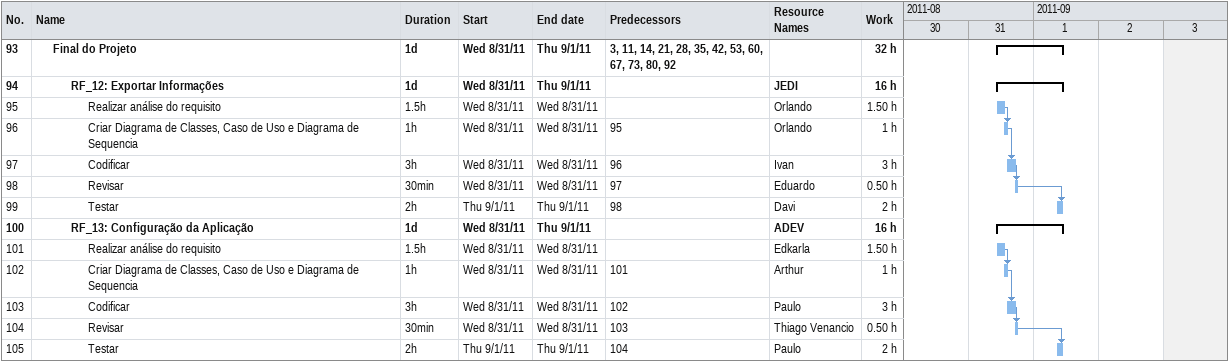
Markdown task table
| ID | Level | Task | Duration | Start | Finish | Predecessors | Resources | Work (h) |
|---|---|---|---|---|---|---|---|---|
| 93 | 2 | **Final do Projeto** | 1d | 2011-08-31 | 2011-09-01 | 3, 11, 14, 21, 28, 35, 42, 53, 60, 67, 73, 80, 92 |  | 32 |
| 94 | 3 | **RF_12: Exportar Informações** | 1d | 2011-08-31 | 2011-09-01 |  | JEDI | 16 |
| 95 | 4 | Realizar análise do requisito | 1.5h | 2011-08-31 | 2011-08-31 |  | Orlando | 1.50 |
| 96 | 4 | Criar Diagrama de Classes, Caso de Uso e Diagrama de Sequencia | 1h | 2011-08-31 | 2011-08-31 | 95 | Orlando | 1 |
| 97 | 4 | Codificar | 3h | 2011-08-31 | 2011-08-31 | 96 | Ivan | 3 |
| 98 | 4 | Revisar | 30min | 2011-08-31 | 2011-08-31 | 97 | Eduardo | 0.50 |
| 99 | 4 | Testar | 2h | 2011-09-01 | 2011-09-01 | 98 | Davi | 2 |
| 100 | 3 | **RF_13: Configuração da Aplicação** | 1d | 2011-08-31 | 2011-09-01 |  | ADEV | 16 |
| 101 | 4 | Realizar análise do requisito | 1.5h | 2011-08-31 | 2011-08-31 |  | Edkarla | 1.50 |
| 102 | 4 | Criar Diagrama de Classes, Caso de Uso e Diagrama de Sequencia | 1h | 2011-08-31 | 2011-08-31 | 101 | Arthur | 1 |
| 103 | 4 | Codificar | 3h | 2011-08-31 | 2011-08-31 | 102 | Paulo | 3 |
| 104 | 4 | Revisar | 30min | 2011-08-31 | 2011-08-31 | 103 | Thiago Venancio | 0.50 |
| 105 | 4 | Testar | 2h | 2011-09-01 | 2011-09-01 | 104 | Paulo | 2 |
